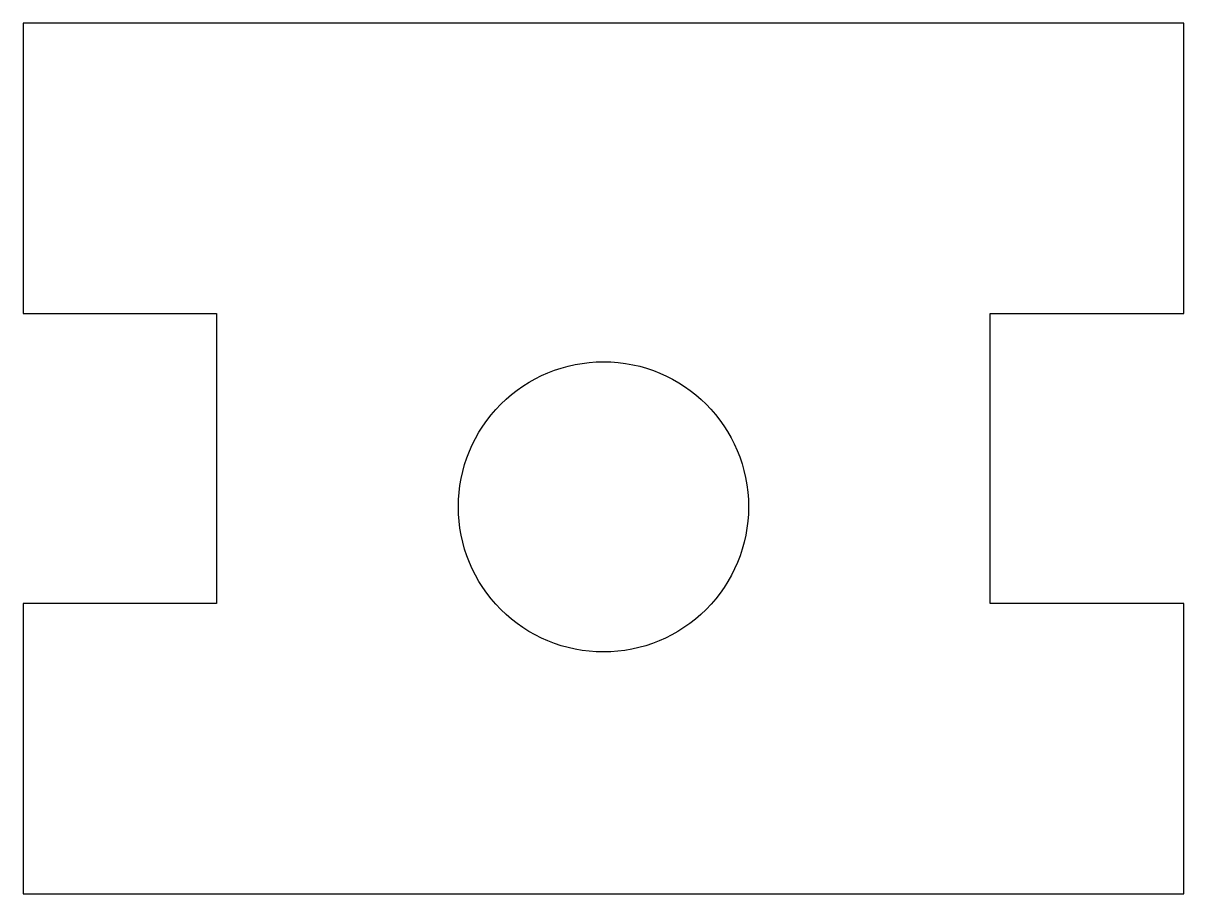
# Model space of a CAD drawing. Extents: x 0 to 12, y 0 to 9.
import ezdxf

# ---------------------------------------------------------------- set-up
doc = ezdxf.new("R2010")
doc.units = 0
doc.layers.add('Layer_1', color=7, linetype='CONTINUOUS')

msp = doc.modelspace()

# ---------------------------------------------------------------- linework, layer by layer
at = {"layer": 'Layer_1', "color": 7}
for p, q in [((0, 8.999673), (0, 5.999961)), ((1.99981, 8.999673), (0, 8.999673)), ((0, 8.999673), (0, 8.999673)), ((9.999596, 8.999673), (1.99981, 8.999673)), ((11.999956, 8.999673), (9.999596, 8.999673)), ((11.999956, 5.999961), (11.999956, 8.999673)), ((0, 5.999961), (1.99981, 5.999961)), ((1.99981, 5.999961), (1.99981, 2.999713)), ((9.999596, 2.999713), (9.999596, 5.999961)), ((9.999596, 5.999961), (11.999956, 5.999961)), ((5.99998, 5.500004), (5.99998, 5.500004)), ((1.99981, 2.999713), (0, 2.999713)), ((0, 2.999713), (0, 0.000001)), ((11.999956, 2.999713), (9.999596, 2.999713)), ((11.999956, 0.000001), (11.999956, 2.999713)), ((0, 0.000001), (1.99981, 0.000001)), ((1.99981, 0.000001), (9.999596, 0.000001)), ((9.999596, 0.000001), (11.999956, 0.000001))]:
    msp.add_line(p, q, dxfattribs=at)
for points in [[(4.939111, 5.060865), (5.220499, 5.342147), (5.602111, 5.500113), (5.99998, 5.500004)], [(5.99998, 5.500004), (6.828289, 5.499925), (7.499748, 4.828472), (7.499835, 4.000163)], [(4.49957, 4.000163), (4.499612, 4.398031), (4.657722, 4.779583), (4.939111, 5.060865)], [(4.938911, 2.939095), (4.657507, 3.220499), (4.499463, 3.602197), (4.49957, 4.000163)], [(7.499835, 4.000163), (7.499943, 3.602293), (7.341975, 3.220679), (7.06069, 2.939291)], [(5.99998, 2.499756), (5.602014, 2.499648), (5.220316, 2.657691), (4.938911, 2.939095)], [(7.06069, 2.939291), (6.779405, 2.657903), (6.39785, 2.499795), (5.99998, 2.499756)]]:
    msp.add_open_spline(points, degree=3, dxfattribs=at)

doc.saveas('drawing.dxf')
